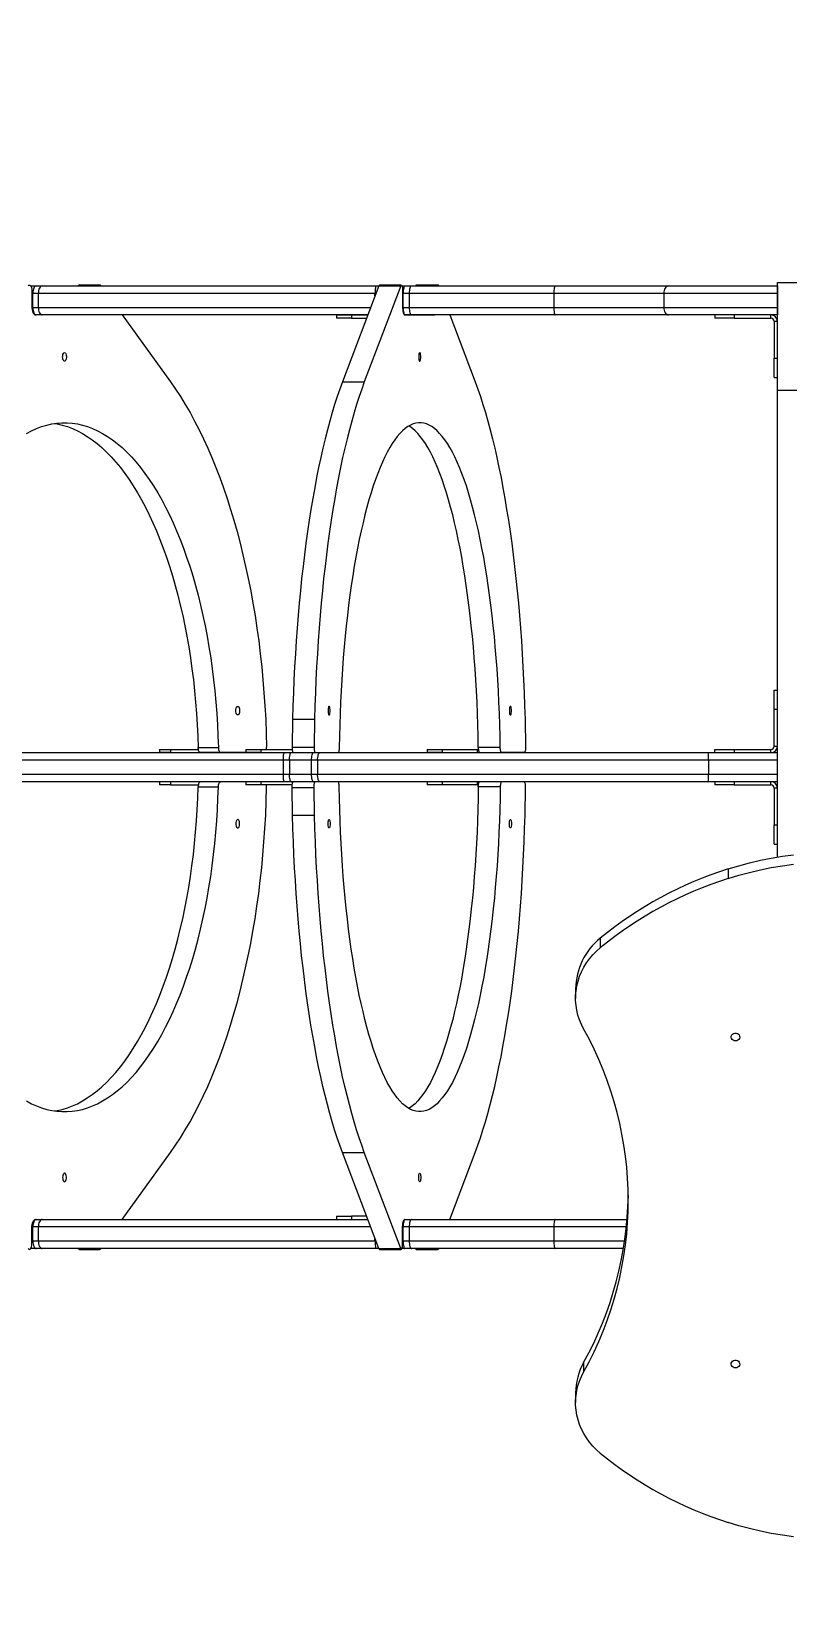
# Model space of a CAD drawing. Header units: millimetres. Extents: x -4727 to 4677, y -3642 to 4812.
# Drawn here: x -2340 to -1637, y -2207 to -751 of the extents above; entities that cross this region are included whole.
import ezdxf

# ---------------------------------------------------------------- set-up
doc = ezdxf.new("R2010")
doc.units = ezdxf.units.MM
for name, color, linetype in [('DIKOM_ОБЪЕКТ', 7, 'Continuous'), ('DIKOM_РАЗМЕР_ЗОНА', 7, 'Continuous'), ('DIKOM_РАЗМЕР_ОБЪЕКТА', 7, 'Continuous')]:
    doc.layers.add(name, color=color, linetype=linetype)
doc.styles.add('style1', font='arial.ttf', dxfattribs={"width": 0.8})
doc.dimstyles.new('1-50', dxfattribs={"dimtxt": 300, "dimasz": 200, "dimexe": 100, "dimexo": 0, "dimgap": 100, "dimtad": 1, "dimdec": 0, "dimtxsty": 'style1', "dimcen": 0, "dimclrd": 7, "dimclre": 7, "dimadec": 1, "dimazin": 2, "dimtfac": 1, "dimtdec": 0, "dimtmove": 1, "dimatfit": 3, "dimfxl": 0, "dimlwd": 25, "dimlwe": 18, "dimarcsym": 0})

# ---------------------------------------------------------------- blocks, each defined once
blk = doc.blocks.new('*D15')
at = {"layer": 'Defpoints', "color": 0, "transparency": 16777216}
for p in [(1810, 3454.8), (1810, 1556.9), (-3226.7, -1434.3)]:
    blk.add_point(p, dxfattribs=at)
at = {"layer": 'DIKOM_РАЗМЕР_ОБЪЕКТА', "color": 7, "lineweight": 18, "transparency": 16777216}
for p, q in [((-3226.7, -1434.3), (-3226.7, 3554.8)), ((1810, 1556.9), (1810, 3554.8))]:
    blk.add_line(p, q, dxfattribs=at)
at = {"layer": 'DIKOM_РАЗМЕР_ОБЪЕКТА', "color": 7, "lineweight": 25, "transparency": 16777216}
blk.add_line((-3026.7, 3454.8), (1610, 3454.8), dxfattribs=at)
at = {"layer": 'DIKOM_РАЗМЕР_ОБЪЕКТА', "color": 7, "transparency": 16777216}
for points in [[(-3026.7, 3488.1), (-3026.7, 3421.5), (-3226.7, 3454.8)], [(1610, 3488.1), (1610, 3421.5), (1810, 3454.8)]]:
    blk.add_solid(points, dxfattribs=at)
at = {"layer": 'DIKOM_РАЗМЕР_ОБЪЕКТА', "color": 0, "transparency": 16777216, "insert": (-1130.8, 3708), "char_height": 300, "attachment_point": 5, "style": 'style1'}
blk.add_mtext('5000', dxfattribs=at)
blk = doc.blocks.new('*D14')
at = {"layer": 'Defpoints', "color": 0, "transparency": 16777216}
for p in [(3933.7, 4362.3), (3933.7, 1611), (-4726.7, -2207.4)]:
    blk.add_point(p, dxfattribs=at)
at = {"layer": 'DIKOM_РАЗМЕР_ЗОНА', "color": 7, "lineweight": 18, "transparency": 16777216}
for p, q in [((-4726.7, -2207.4), (-4726.7, 4462.3)), ((3933.7, 1611), (3933.7, 4462.3))]:
    blk.add_line(p, q, dxfattribs=at)
at = {"layer": 'DIKOM_РАЗМЕР_ЗОНА', "color": 7, "lineweight": 25, "transparency": 16777216}
blk.add_line((-4526.7, 4362.3), (3733.7, 4362.3), dxfattribs=at)
at = {"layer": 'DIKOM_РАЗМЕР_ЗОНА', "color": 7, "transparency": 16777216}
for points in [[(-4526.7, 4395.6), (-4526.7, 4329), (-4726.7, 4362.3)], [(3733.7, 4395.6), (3733.7, 4329), (3933.7, 4362.3)]]:
    blk.add_solid(points, dxfattribs=at)
at = {"layer": 'DIKOM_РАЗМЕР_ЗОНА', "color": 0, "transparency": 16777216, "insert": (-1226.3, 4615.5), "char_height": 300, "attachment_point": 5, "style": 'style1'}
blk.add_mtext('8650', dxfattribs=at)

msp = doc.modelspace()

# ---------------------------------------------------------------- linework, layer by layer
at = {"layer": 'DIKOM_ОБЪЕКТ', "color": 7, "linetype": 'Continuous', "lineweight": 15}
for p, q in [((-2340.2, -987.4), (-2335.1, -987.4)), ((-2335.1, -987.4), (-2329.6, -987.4)), ((-2329.6, -987.4), (-2019.3, -987.4)), ((-2276.1, -986.6), (-2294.9, -986.6)), ((-2017, -987.4), (-2050.8, -1076.6)), ((-1996.6, -987.4), (-2030.4, -1076.6)), ((-2019.3, -987.4), (-2017, -987.4)), ((-2017, -987.4), (-1996.6, -987.4)), ((-1996, -986.6), (-2016.4, -986.6)), ((-1995.3, -987.4), (-1992.6, -987.4)), ((-1992.6, -987.4), (-1986.6, -987.4)), ((-1986.6, -987.4), (-1853.2, -987.4)), ((-1961.8, -986.6), (-1982.2, -986.6)), ((-1853.2, -987.4), (-1747.7, -987.4)), ((-1747.7, -987.4), (-1646.7, -987.4)), ((-1646.7, -984.3), (-1625.7, -984.3)), ((-1646.7, -1084.3), (-1646.7, -984.3)), ((-1646.7, -987.4), (-1646.7, -994.4)), ((-2339.2, -991.6), (-2339.2, -1006.4)), ((-2338.3, -994.4), (-2339.2, -994.4)), ((-2333.2, -994.4), (-2338.3, -994.4)), ((-2338.3, -1007.4), (-2338.3, -994.4)), ((-2020.5, -994.4), (-2333.2, -994.4)), ((-2333.2, -994.4), (-2333.2, -1007.4)), ((-2019.7, -994.4), (-2020.5, -994.4)), ((-2020.5, -996.5), (-2020.5, -994.4)), ((-1994.8, -991.6), (-1994.8, -1006.4)), ((-1994.3, -994.4), (-1994.8, -994.4)), ((-1988.7, -994.4), (-1994.3, -994.4)), ((-1994.3, -1007.4), (-1994.3, -994.4)), ((-1854.3, -994.4), (-1988.7, -994.4)), ((-1988.7, -994.4), (-1988.7, -1007.4)), ((-1752.2, -994.4), (-1854.3, -994.4)), ((-1854.3, -994.4), (-1854.3, -1007.4)), ((-1646.7, -994.4), (-1752.2, -994.4)), ((-1752.2, -994.4), (-1752.2, -1007.4)), ((-1646.7, -994.4), (-1646.7, -1007.4)), ((-2339.2, -1007.4), (-2338.3, -1007.4)), ((-2338.3, -1007.4), (-2333.2, -1007.4)), ((-2335.1, -1014.4), (-2335.7, -1014.4)), ((-2282, -1014.4), (-2335.6, -1014.4)), ((-2329.6, -1014.4), (-2335.1, -1014.4)), ((-2333.2, -1007.4), (-2024.6, -1007.4)), ((-2027.2, -1014.4), (-2329.6, -1014.4)), ((-2255.4, -1014.4), (-2210.4, -1076.6)), ((-2056.2, -1014.4), (-2056.2, -1017.4)), ((-2056.2, -1014.4), (-2042.4, -1014.4)), ((-2042.4, -1017.4), (-2056.2, -1017.4)), ((-2042.4, -1014.4), (-2042.4, -1017.4)), ((-2042.4, -1014.4), (-2027.2, -1014.4)), ((-2042.4, -1017.4), (-2028.4, -1017.4)), ((-1994.8, -1007.4), (-1994.3, -1007.4)), ((-1994.3, -1007.4), (-1988.7, -1007.4)), ((-1992.6, -1014.4), (-1992.9, -1014.4)), ((-1992.9, -1014.4), (-1964.8, -1014.4)), ((-1986.6, -1014.4), (-1992.6, -1014.4)), ((-1988.7, -1007.4), (-1854.3, -1007.4)), ((-1853.2, -1014.4), (-1986.6, -1014.4)), ((-1950.9, -1014.4), (-1927.4, -1076.6)), ((-1854.3, -1007.4), (-1752.2, -1007.4)), ((-1747.7, -1014.4), (-1853.2, -1014.4)), ((-1752.2, -1007.4), (-1646.7, -1007.4)), ((-1646.7, -1014.4), (-1747.7, -1014.4)), ((-1704.7, -1014.4), (-1704.7, -1017.4)), ((-1686.7, -1017.4), (-1704.7, -1017.4)), ((-1686.7, -1014.4), (-1686.7, -1017.4)), ((-1686.7, -1017.4), (-1652.7, -1017.4)), ((-1652.7, -1017.4), (-1652.7, -1014.4)), ((-1646.7, -1007.4), (-1646.7, -1014.4)), ((-1649.7, -1020.4), (-1649.7, -1054.4)), ((-1646.7, -1020.4), (-1649.7, -1020.4)), ((-1649.7, -1054.4), (-1646.7, -1054.4)), ((-1649.7, -1072.4), (-1649.7, -1054.4)), ((-2050.8, -1076.6), (-2030.4, -1076.6)), ((-1649.7, -1072.4), (-1646.7, -1072.4)), ((-1646.7, -1084.3), (-1625.7, -1084.3)), ((-1646.7, -1517.7), (-1646.7, -1084.3)), ((-1649.7, -1362.8), (-1646.7, -1362.8)), ((-1649.7, -1380.8), (-1649.7, -1362.8)), ((-1646.7, -1380.8), (-1649.7, -1380.8)), ((-1649.7, -1414.8), (-1649.7, -1380.8)), ((-2122, -1389.7), (-2121.2, -1415.6)), ((-2097, -1389.7), (-2097.5, -1415.6)), ((-2097, -1389.7), (-2076.6, -1389.7)), ((-2076.6, -1389.7), (-2077.1, -1415.6)), ((-1881.1, -1389.7), (-1880.7, -1415.6)), ((-2492.1, -1420.8), (-2104.6, -1420.8)), ((-2220.5, -1417.8), (-2220.5, -1420.8)), ((-2220.5, -1417.8), (-2210.5, -1417.8)), ((-2210.5, -1420.8), (-2220.5, -1420.8)), ((-2210.5, -1417.8), (-2210.5, -1420.8)), ((-2210.5, -1417.8), (-2184.5, -1417.8)), ((-2210.5, -1420.8), (-2182.5, -1420.8)), ((-2184.7, -1416.1), (-2165.9, -1416.1)), ((-2163.7, -1420.8), (-2182.5, -1420.8)), ((-2140.4, -1420.8), (-2163.7, -1420.8)), ((-2140.4, -1417.8), (-2140.4, -1420.8)), ((-2140.4, -1417.8), (-2126.6, -1417.8)), ((-2126.6, -1420.8), (-2140.4, -1420.8)), ((-2126.6, -1417.8), (-2126.6, -1420.8)), ((-2126.6, -1417.8), (-2097.4, -1417.8)), ((-2126.6, -1420.8), (-2096.3, -1420.8)), ((-2104.6, -1420.8), (-2098.3, -1420.8)), ((-2098.3, -1420.8), (-2077.7, -1420.8)), ((-2097.5, -1415.6), (-2077.1, -1415.6)), ((-2096.3, -1420.8), (-2075.9, -1420.8)), ((-2077.7, -1420.8), (-2071.5, -1420.8)), ((-2075.9, -1420.8), (-2054.8, -1420.8)), ((-2071.5, -1420.8), (-1711, -1420.8)), ((-1972, -1417.8), (-1972, -1420.8)), ((-1972, -1417.8), (-1958.2, -1417.8)), ((-1958.2, -1420.8), (-1972, -1420.8)), ((-1958.2, -1417.8), (-1958.2, -1420.8)), ((-1958.2, -1417.8), (-1925.1, -1417.8)), ((-1958.2, -1420.8), (-1925.1, -1420.8)), ((-1925.1, -1420.8), (-1925.1, -1417.8)), ((-1923.3, -1420.8), (-1925.1, -1420.8)), ((-1904.1, -1416.1), (-1924.5, -1416.1)), ((-1923.3, -1420.8), (-1902.9, -1420.8)), ((-1881.8, -1420.8), (-1902.9, -1420.8)), ((-1711, -1420.8), (-1646.7, -1420.8)), ((-1704.7, -1420.8), (-1704.7, -1417.8)), ((-1704.7, -1417.8), (-1686.7, -1417.8)), ((-1686.7, -1417.8), (-1686.7, -1420.8)), ((-1686.7, -1417.8), (-1652.7, -1417.8)), ((-1652.7, -1420.8), (-1652.7, -1417.8)), ((-1649.7, -1414.8), (-1646.7, -1414.8)), ((-2105.6, -1427.8), (-2495.8, -1427.8)), ((-2495.8, -1440.8), (-2105.6, -1440.8)), ((-2099.9, -1427.8), (-2105.6, -1427.8)), ((-2105.6, -1440.8), (-2105.6, -1427.8)), ((-2105.6, -1440.8), (-2099.9, -1440.8)), ((-2079.3, -1427.8), (-2099.9, -1427.8)), ((-2099.9, -1427.8), (-2099.9, -1440.8)), ((-2099.9, -1440.8), (-2079.3, -1440.8)), ((-2073.8, -1427.8), (-2079.3, -1427.8)), ((-2079.3, -1440.8), (-2079.3, -1427.8)), ((-2079.3, -1440.8), (-2073.8, -1440.8)), ((-1710.7, -1427.8), (-2073.8, -1427.8)), ((-2073.8, -1427.8), (-2073.8, -1440.8)), ((-2073.8, -1440.8), (-1710.7, -1440.8)), ((-1646.7, -1427.8), (-1710.7, -1427.8)), ((-1710.7, -1427.8), (-1710.7, -1440.8)), ((-1710.7, -1440.8), (-1646.7, -1440.8)), ((-2104.6, -1447.8), (-2492.1, -1447.8)), ((-2220.5, -1447.8), (-2220.5, -1450.8)), ((-2210.5, -1450.8), (-2220.5, -1450.8)), ((-2210.5, -1447.8), (-2210.5, -1450.8)), ((-2210.5, -1450.8), (-2184.5, -1450.8)), ((-2184.7, -1452.6), (-2165.9, -1452.6)), ((-2140.4, -1447.8), (-2140.4, -1450.8)), ((-2126.6, -1450.8), (-2140.4, -1450.8)), ((-2126.6, -1447.8), (-2126.6, -1450.8)), ((-2097.4, -1450.8), (-2126.6, -1450.8)), ((-2122, -1479), (-2121.2, -1453.1)), ((-2098.3, -1447.8), (-2104.6, -1447.8)), ((-2077.7, -1447.8), (-2098.3, -1447.8)), ((-2097.5, -1453.1), (-2077.1, -1453.1)), ((-2097, -1479), (-2097.5, -1453.1)), ((-2071.5, -1447.8), (-2077.7, -1447.8)), ((-2076.6, -1479), (-2077.1, -1453.1)), ((-1711, -1447.8), (-2071.5, -1447.8)), ((-1972, -1447.8), (-1972, -1450.8)), ((-1958.2, -1450.8), (-1972, -1450.8)), ((-1958.2, -1447.8), (-1958.2, -1450.8)), ((-1925.1, -1450.8), (-1958.2, -1450.8)), ((-1925.1, -1450.8), (-1925.1, -1447.8)), ((-1904.1, -1452.6), (-1924.5, -1452.6)), ((-1881.1, -1479), (-1880.7, -1453.1)), ((-1646.7, -1447.8), (-1711, -1447.8)), ((-1704.7, -1447.8), (-1704.7, -1450.8)), ((-1686.7, -1450.8), (-1704.7, -1450.8)), ((-1686.7, -1447.8), (-1686.7, -1450.8)), ((-1686.7, -1450.8), (-1652.7, -1450.8)), ((-1652.7, -1450.8), (-1652.7, -1447.8)), ((-1646.7, -1453.8), (-1649.7, -1453.8)), ((-1649.7, -1453.8), (-1649.7, -1487.8)), ((-2097, -1479), (-2076.6, -1479)), ((-1649.7, -1487.8), (-1646.7, -1487.8)), ((-1649.7, -1505.8), (-1649.7, -1487.8)), ((-1649.7, -1505.8), (-1646.7, -1505.8)), ((-1692.4, -1528.8), (-1692.4, -1537.7)), ((-1811.2, -1593.2), (-1811.2, -1602.1)), ((-1834.1, -1640.1), (-1834.1, -1649)), ((-2255.4, -1854.3), (-2210.4, -1792.1)), ((-2050.8, -1792.1), (-2030.4, -1792.1)), ((-2017, -1881.3), (-2050.8, -1792.1)), ((-1996.6, -1881.3), (-2030.4, -1792.1)), ((-1950.9, -1854.3), (-1927.4, -1792.1)), ((-2338.3, -1861.3), (-2339.2, -1861.3)), ((-2339.2, -1877.1), (-2339.2, -1862.3)), ((-2333.2, -1861.3), (-2338.3, -1861.3)), ((-2338.3, -1874.3), (-2338.3, -1861.3)), ((-2335.1, -1854.3), (-2329.6, -1854.3)), ((-2333.2, -1861.3), (-2333.2, -1874.3)), ((-2024.6, -1861.3), (-2333.2, -1861.3)), ((-2329.6, -1854.3), (-2027.2, -1854.3)), ((-2056.2, -1851.3), (-2056.2, -1854.3)), ((-2056.2, -1851.3), (-2042.4, -1851.3)), ((-2028.4, -1851.3), (-2042.4, -1851.3)), ((-2042.4, -1851.3), (-2042.4, -1854.3)), ((-1994.3, -1861.3), (-1994.8, -1861.3)), ((-1994.8, -1877.1), (-1994.8, -1862.3)), ((-1988.7, -1861.3), (-1994.3, -1861.3)), ((-1994.3, -1874.3), (-1994.3, -1861.3)), ((-1992.9, -1854.3), (-1964.8, -1854.3)), ((-1992.6, -1854.3), (-1986.6, -1854.3)), ((-1854.3, -1861.3), (-1988.7, -1861.3)), ((-1988.7, -1861.3), (-1988.7, -1874.3)), ((-1986.6, -1854.3), (-1853.2, -1854.3)), ((-1854.3, -1861.3), (-1854.3, -1874.3)), ((-1786.9, -1861.3), (-1854.3, -1861.3)), ((-1853.2, -1854.3), (-1786.3, -1854.3)), ((-2339.2, -1874.3), (-2338.3, -1874.3)), ((-2338.3, -1874.3), (-2333.2, -1874.3)), ((-2333.2, -1874.3), (-2020.5, -1874.3)), ((-2020.5, -1874.3), (-2020.5, -1872.2)), ((-2020.5, -1874.3), (-2019.7, -1874.3)), ((-1994.8, -1874.3), (-1994.3, -1874.3)), ((-1994.3, -1874.3), (-1988.7, -1874.3)), ((-1988.7, -1874.3), (-1854.3, -1874.3)), ((-1854.3, -1874.3), (-1788.5, -1874.3)), ((-2335.1, -1881.3), (-2340.2, -1881.3)), ((-2329.6, -1881.3), (-2335.1, -1881.3)), ((-2019.3, -1881.3), (-2329.6, -1881.3)), ((-2294.9, -1882.1), (-2276.1, -1882.1)), ((-2017, -1881.3), (-2019.3, -1881.3)), ((-2017, -1881.3), (-1996.6, -1881.3)), ((-2016.4, -1882.1), (-1996, -1882.1)), ((-1992.6, -1881.3), (-1995.3, -1881.3)), ((-1986.6, -1881.3), (-1992.6, -1881.3)), ((-1853.2, -1881.3), (-1986.6, -1881.3)), ((-1982.2, -1882.1), (-1961.8, -1882.1)), ((-1789.6, -1881.3), (-1853.2, -1881.3)), ((-1826.7, -1987.1), (-1826.7, -1996)), ((-1834.1, -2015.5), (-1834.1, -2024.4))]:
    msp.add_line(p, q, dxfattribs=at)
at = {"layer": 'DIKOM_ОБЪЕКТ', "color": 7, "linetype": 'Continuous', "lineweight": 15, "flags": 128}
for points in [[(-2342.7, -987.4), (-2342.1, -986.8), (-2341.5, -986.6), (-2340.9, -986.7), (-2340.4, -987.2), (-2339.9, -988), (-2339.5, -989), (-2339.3, -990.3), (-2339.2, -991.6)], [(-2335.1, -987.4), (-2335.7, -987.5), (-2336.3, -987.9), (-2336.9, -988.5), (-2337.3, -989.4), (-2337.7, -990.5), (-2338, -991.7), (-2338.2, -993), (-2338.3, -994.4)], [(-2329.6, -987.4), (-2330.3, -987.5), (-2331, -987.9), (-2331.6, -988.5), (-2332.1, -989.4), (-2332.6, -990.5), (-2332.9, -991.7), (-2333.1, -993), (-2333.2, -994.4)], [(-2274.9, -987.4), (-2275.5, -986.8), (-2276.1, -986.6), (-2276.7, -986.7), (-2277.2, -987.2), (-2277.4, -987.4)], [(-2019.3, -987.4), (-2019.5, -987.5), (-2019.7, -987.9), (-2019.9, -988.5), (-2020.1, -989.4), (-2020.3, -990.5), (-2020.4, -991.7), (-2020.4, -993), (-2020.5, -994.4)], [(-2017, -987.4), (-2016.7, -986.8), (-2016.4, -986.6), (-2016.4, -986.6)], [(-1996.6, -987.4), (-1996.3, -986.8), (-1996, -986.6), (-1995.7, -986.7), (-1995.4, -987.2), (-1995.1, -988), (-1995, -989), (-1994.8, -990.3), (-1994.8, -991.6)], [(-1992.6, -987.4), (-1993, -987.5), (-1993.3, -987.9), (-1993.6, -988.5), (-1993.8, -989.4), (-1994, -990.5), (-1994.2, -991.7), (-1994.2, -993), (-1994.3, -994.4)], [(-1986.6, -987.4), (-1987, -987.5), (-1987.4, -987.9), (-1987.8, -988.5), (-1988.1, -989.4), (-1988.3, -990.5), (-1988.5, -991.7), (-1988.7, -993), (-1988.7, -994.4)], [(-1961.1, -987.4), (-1961.4, -986.8), (-1961.7, -986.6), (-1962.1, -986.7), (-1962.3, -987.2), (-1962.4, -987.4)], [(-1853.2, -987.4), (-1853.4, -987.5), (-1853.6, -987.9), (-1853.8, -988.5), (-1854, -989.4), (-1854.1, -990.5), (-1854.2, -991.7), (-1854.3, -993), (-1854.3, -994.4)], [(-1747.7, -987.4), (-1748.6, -987.5), (-1749.4, -987.9), (-1750.2, -988.5), (-1750.9, -989.4), (-1751.4, -990.5), (-1751.8, -991.7), (-1752.1, -993), (-1752.2, -994.4)], [(-2339.2, -1006.4), (-2339.1, -1007.9), (-2338.9, -1009.4), (-2338.6, -1010.8), (-2338.2, -1012), (-2337.6, -1013), (-2337, -1013.8), (-2336.3, -1014.2), (-2335.6, -1014.4)], [(-2338.3, -1007.4), (-2338.2, -1008.7), (-2338, -1010), (-2337.7, -1011.3), (-2337.3, -1012.3), (-2336.9, -1013.2), (-2336.3, -1013.8), (-2335.7, -1014.2), (-2335.1, -1014.4)], [(-2333.2, -1007.4), (-2333.1, -1008.7), (-2332.9, -1010), (-2332.6, -1011.3), (-2332.1, -1012.3), (-2331.6, -1013.2), (-2331, -1013.8), (-2330.3, -1014.2), (-2329.6, -1014.4)], [(-1994.8, -1006.4), (-1994.8, -1007.9), (-1994.6, -1009.4), (-1994.5, -1010.8), (-1994.2, -1012), (-1994, -1013), (-1993.6, -1013.8), (-1993.3, -1014.2), (-1992.9, -1014.4)], [(-1994.3, -1007.4), (-1994.2, -1008.7), (-1994.2, -1010), (-1994, -1011.3), (-1993.8, -1012.3), (-1993.6, -1013.2), (-1993.3, -1013.8), (-1993, -1014.2), (-1992.6, -1014.4)], [(-1988.7, -1007.4), (-1988.7, -1008.7), (-1988.5, -1010), (-1988.3, -1011.3), (-1988.1, -1012.3), (-1987.8, -1013.2), (-1987.4, -1013.8), (-1987, -1014.2), (-1986.6, -1014.4)], [(-1854.3, -1007.4), (-1854.3, -1008.7), (-1854.2, -1010), (-1854.1, -1011.3), (-1854, -1012.3), (-1853.8, -1013.2), (-1853.6, -1013.8), (-1853.4, -1014.2), (-1853.2, -1014.4)], [(-1752.2, -1007.4), (-1752.1, -1008.7), (-1751.8, -1010), (-1751.4, -1011.3), (-1750.9, -1012.3), (-1750.2, -1013.2), (-1749.4, -1013.8), (-1748.6, -1014.2), (-1747.7, -1014.4)], [(-2310.6, -1053.4), (-2310.5, -1052.2), (-2310.3, -1051.1), (-2309.9, -1050.2), (-2309.4, -1049.6), (-2308.9, -1049.4), (-2308.4, -1049.5), (-2307.9, -1049.9), (-2307.5, -1050.6), (-2307.2, -1051.6), (-2307, -1052.8), (-2307, -1054), (-2307.2, -1055.1), (-2307.5, -1056.1), (-2307.9, -1056.8), (-2308.4, -1057.3), (-2308.9, -1057.4), (-2309.4, -1057.1), (-2309.9, -1056.5), (-2310.3, -1055.6), (-2310.5, -1054.5), (-2310.6, -1053.4)], [(-1977.9, -1053.4), (-1978, -1052.2), (-1978.1, -1051.1), (-1978.3, -1050.2), (-1978.5, -1049.6), (-1978.8, -1049.4), (-1979.1, -1049.5), (-1979.3, -1049.9), (-1979.6, -1050.6), (-1979.7, -1051.6), (-1979.8, -1052.8), (-1979.8, -1054), (-1979.7, -1055.1), (-1979.6, -1056.1), (-1979.3, -1056.8), (-1979.1, -1057.3), (-1978.8, -1057.4), (-1978.5, -1057.1), (-1978.3, -1056.5), (-1978.1, -1055.6), (-1978, -1054.5), (-1977.9, -1053.4)], [(-2210.4, -1076.6), (-2205.7, -1083.3), (-2201.1, -1090.2), (-2196.7, -1097.5), (-2192.3, -1105), (-2188, -1112.9), (-2183.8, -1121), (-2179.8, -1129.3), (-2175.8, -1138), (-2172, -1146.9), (-2168.3, -1156), (-2164.7, -1165.4), (-2161.2, -1175), (-2157.8, -1184.8), (-2154.6, -1194.9), (-2151.5, -1205.1), (-2148.6, -1215.6), (-2145.8, -1226.2), (-2143.1, -1237.1), (-2140.6, -1248.1), (-2138.2, -1259.2), (-2135.9, -1270.5), (-2133.9, -1282), (-2131.9, -1293.5), (-2130.1, -1305.2), (-2128.5, -1317.1), (-2127, -1329), (-2125.7, -1341), (-2124.6, -1353.1), (-2123.6, -1365.2), (-2122.7, -1377.4), (-2122, -1389.7)], [(-2050.8, -1076.6), (-2053.2, -1083.3), (-2055.6, -1090.2), (-2058, -1097.5), (-2060.3, -1105), (-2062.5, -1112.9), (-2064.7, -1121), (-2066.8, -1129.3), (-2068.9, -1138), (-2070.9, -1146.9), (-2072.8, -1156), (-2074.7, -1165.4), (-2076.5, -1175), (-2078.3, -1184.8), (-2080, -1194.9), (-2081.6, -1205.1), (-2083.1, -1215.6), (-2084.6, -1226.2), (-2086, -1237.1), (-2087.3, -1248.1), (-2088.6, -1259.2), (-2089.8, -1270.5), (-2090.8, -1282), (-2091.9, -1293.5), (-2092.8, -1305.2), (-2093.6, -1317.1), (-2094.4, -1329), (-2095.1, -1341), (-2095.7, -1353.1), (-2096.2, -1365.2), (-2096.7, -1377.4), (-2097, -1389.7)], [(-2030.4, -1076.6), (-2032.8, -1083.3), (-2035.2, -1090.2), (-2037.6, -1097.5), (-2039.8, -1105), (-2042.1, -1112.9), (-2044.3, -1121), (-2046.4, -1129.3), (-2048.5, -1138), (-2050.5, -1146.9), (-2052.4, -1156), (-2054.3, -1165.4), (-2056.1, -1175), (-2057.9, -1184.8), (-2059.6, -1194.9), (-2061.2, -1205.1), (-2062.7, -1215.6), (-2064.2, -1226.2), (-2065.6, -1237.1), (-2066.9, -1248.1), (-2068.2, -1259.2), (-2069.3, -1270.5), (-2070.4, -1282), (-2071.4, -1293.5), (-2072.4, -1305.2), (-2073.2, -1317.1), (-2074, -1329), (-2074.7, -1341), (-2075.3, -1353.1), (-2075.8, -1365.2), (-2076.3, -1377.4), (-2076.6, -1389.7)], [(-1927.4, -1076.6), (-1924.9, -1083.3), (-1922.5, -1090.2), (-1920.2, -1097.5), (-1917.9, -1105), (-1915.7, -1112.9), (-1913.5, -1121), (-1911.3, -1129.3), (-1909.3, -1138), (-1907.3, -1146.9), (-1905.3, -1156), (-1903.4, -1165.4), (-1901.6, -1175), (-1899.9, -1184.8), (-1898.2, -1194.9), (-1896.6, -1205.1), (-1895, -1215.6), (-1893.5, -1226.2), (-1892.1, -1237.1), (-1890.8, -1248.1), (-1889.6, -1259.2), (-1888.4, -1270.5), (-1887.3, -1282), (-1886.3, -1293.5), (-1885.4, -1305.2), (-1884.5, -1317.1), (-1883.7, -1329), (-1883.1, -1341), (-1882.4, -1353.1), (-1881.9, -1365.2), (-1881.5, -1377.4), (-1881.1, -1389.7)], [(-2344.1, -1124.4), (-2339.5, -1121.9), (-2334.8, -1119.8), (-2330.1, -1118), (-2325.4, -1116.6), (-2320.7, -1115.6), (-2315.9, -1114.9), (-2311.2, -1114.5), (-2306.4, -1114.5), (-2301.7, -1114.9), (-2296.9, -1115.6), (-2292.2, -1116.6), (-2287.5, -1118), (-2282.8, -1119.8), (-2278.1, -1121.9), (-2273.5, -1124.4), (-2268.9, -1127.2), (-2264.3, -1130.3), (-2259.8, -1133.8), (-2255.4, -1137.6), (-2251, -1141.7), (-2246.7, -1146.2), (-2242.4, -1151), (-2238.2, -1156.1), (-2234.1, -1161.5), (-2230.1, -1167.2), (-2226.2, -1173.2), (-2222.3, -1179.5), (-2218.6, -1186), (-2215, -1192.9), (-2211.4, -1200), (-2208, -1207.4), (-2204.7, -1215), (-2201.5, -1222.8), (-2198.4, -1230.9), (-2195.4, -1239.3), (-2192.6, -1247.8), (-2189.8, -1256.6), (-2187.3, -1265.5), (-2184.8, -1274.6), (-2182.5, -1283.9), (-2180.3, -1293.4), (-2178.3, -1303), (-2176.4, -1312.8), (-2174.7, -1322.7), (-2173.1, -1332.8), (-2171.7, -1342.9), (-2170.4, -1353.2), (-2169.3, -1363.5), (-2168.3, -1373.9), (-2167.5, -1384.4), (-2166.8, -1394.9), (-2166.3, -1405.5), (-2165.9, -1416.1)], [(-2318.2, -1115.2), (-2315.7, -1115.6), (-2311, -1116.6), (-2306.2, -1118), (-2301.5, -1119.8), (-2296.9, -1121.9), (-2292.2, -1124.4), (-2287.7, -1127.2), (-2283.1, -1130.3), (-2278.6, -1133.8), (-2274.2, -1137.6), (-2269.8, -1141.7), (-2265.5, -1146.2), (-2261.2, -1151), (-2257, -1156.1), (-2252.9, -1161.5), (-2248.9, -1167.2), (-2245, -1173.2), (-2241.1, -1179.5), (-2237.4, -1186), (-2233.7, -1192.9), (-2230.2, -1200), (-2226.8, -1207.4), (-2223.4, -1215), (-2220.2, -1222.8), (-2217.1, -1230.9), (-2214.2, -1239.3), (-2211.3, -1247.8), (-2208.6, -1256.6), (-2206, -1265.5), (-2203.6, -1274.6), (-2201.3, -1283.9), (-2199.1, -1293.4), (-2197.1, -1303), (-2195.2, -1312.8), (-2193.5, -1322.7), (-2191.9, -1332.8), (-2190.5, -1342.9), (-2189.2, -1353.2), (-2188, -1363.5), (-2187.1, -1373.9), (-2186.2, -1384.4), (-2185.6, -1394.9), (-2185.1, -1405.5), (-2184.7, -1416.1)], [(-1904.1, -1416.1), (-1904.3, -1405.5), (-1904.5, -1394.9), (-1904.9, -1384.4), (-1905.3, -1373.9), (-1905.8, -1363.5), (-1906.4, -1353.2), (-1907.1, -1342.9), (-1907.9, -1332.8), (-1908.7, -1322.7), (-1909.6, -1312.8), (-1910.6, -1303), (-1911.6, -1293.4), (-1912.8, -1283.9), (-1914, -1274.6), (-1915.3, -1265.5), (-1916.6, -1256.6), (-1918, -1247.8), (-1919.5, -1239.3), (-1921.1, -1230.9), (-1922.7, -1222.8), (-1924.4, -1215), (-1926.1, -1207.4), (-1927.9, -1200), (-1929.8, -1192.9), (-1931.7, -1186), (-1933.6, -1179.5), (-1935.6, -1173.2), (-1937.7, -1167.2), (-1939.8, -1161.5), (-1941.9, -1156.1), (-1944.1, -1151), (-1946.4, -1146.2), (-1948.6, -1141.7), (-1950.9, -1137.6), (-1953.2, -1133.8), (-1955.6, -1130.3), (-1958, -1127.2), (-1960.4, -1124.4), (-1962.8, -1121.9), (-1965.2, -1119.8), (-1967.7, -1118), (-1970.2, -1116.6), (-1972.7, -1115.6), (-1975.1, -1114.9), (-1977.6, -1114.5), (-1980.1, -1114.5), (-1982.6, -1114.9), (-1985.1, -1115.6), (-1987.6, -1116.6), (-1990, -1118), (-1992.5, -1119.8), (-1994.9, -1121.9), (-1997.4, -1124.4), (-1999.8, -1127.2), (-2002.1, -1130.3), (-2004.5, -1133.8), (-2006.8, -1137.6), (-2009.1, -1141.7), (-2011.4, -1146.2), (-2013.6, -1151), (-2015.8, -1156.1), (-2017.9, -1161.5), (-2020, -1167.2), (-2022.1, -1173.2), (-2024.1, -1179.5), (-2026.1, -1186), (-2028, -1192.9), (-2029.8, -1200), (-2031.6, -1207.4), (-2033.4, -1215), (-2035.1, -1222.8), (-2036.7, -1230.9), (-2038.2, -1239.3), (-2039.7, -1247.8), (-2041.1, -1256.6), (-2042.5, -1265.5), (-2043.8, -1274.6), (-2045, -1283.9), (-2046.1, -1293.4), (-2047.2, -1303), (-2048.1, -1312.8), (-2049.1, -1322.7), (-2049.9, -1332.8), (-2050.6, -1342.9), (-2051.3, -1353.2), (-2051.9, -1363.5), (-2052.4, -1373.9), (-2052.8, -1384.4), (-2053.2, -1394.9), (-2053.5, -1405.5), (-2053.6, -1416.1)], [(-1924.5, -1416.1), (-1924.7, -1405.5), (-1925, -1394.9), (-1925.3, -1384.4), (-1925.7, -1373.9), (-1926.3, -1363.5), (-1926.8, -1353.2), (-1927.5, -1342.9), (-1928.3, -1332.8), (-1929.1, -1322.7), (-1930, -1312.8), (-1931, -1303), (-1932.1, -1293.4), (-1933.2, -1283.9), (-1934.4, -1274.6), (-1935.7, -1265.5), (-1937, -1256.6), (-1938.5, -1247.8), (-1939.9, -1239.3), (-1941.5, -1230.9), (-1943.1, -1222.8), (-1944.8, -1215), (-1946.5, -1207.4), (-1948.3, -1200), (-1950.2, -1192.9), (-1952.1, -1186), (-1954, -1179.5), (-1956.1, -1173.2), (-1958.1, -1167.2), (-1960.2, -1161.5), (-1962.4, -1156.1), (-1964.5, -1151), (-1966.8, -1146.2), (-1969, -1141.7), (-1971.3, -1137.6), (-1973.7, -1133.8), (-1976, -1130.3), (-1978.4, -1127.2), (-1980.8, -1124.4), (-1983.2, -1121.9), (-1985.7, -1119.8), (-1988.1, -1118), (-1989.1, -1117.4)], [(-2149.7, -1381.8), (-2149.6, -1380.7), (-2149.4, -1379.6), (-2149, -1378.7), (-2148.6, -1378.1), (-2148.1, -1377.9), (-2147.5, -1377.9), (-2147, -1378.4), (-2146.6, -1379.1), (-2146.3, -1380.1), (-2146.2, -1381.2), (-2146.2, -1382.4), (-2146.3, -1383.6), (-2146.6, -1384.6), (-2147, -1385.3), (-2147.5, -1385.7), (-2148.1, -1385.8), (-2148.6, -1385.6), (-2149, -1385), (-2149.4, -1384.1), (-2149.6, -1383), (-2149.7, -1381.8)], [(-2062.1, -1381.8), (-2062.2, -1380.7), (-2062.3, -1379.6), (-2062.5, -1378.7), (-2062.7, -1378.1), (-2063, -1377.9), (-2063.3, -1377.9), (-2063.5, -1378.4), (-2063.7, -1379.1), (-2063.9, -1380.1), (-2064, -1381.2), (-2064, -1382.4), (-2063.9, -1383.6), (-2063.7, -1384.6), (-2063.5, -1385.3), (-2063.3, -1385.7), (-2063, -1385.8), (-2062.7, -1385.6), (-2062.5, -1385), (-2062.3, -1384.1), (-2062.2, -1383), (-2062.1, -1381.8)], [(-1893.7, -1381.8), (-1893.8, -1380.7), (-1893.9, -1379.6), (-1894.1, -1378.7), (-1894.3, -1378.1), (-1894.6, -1377.9), (-1894.9, -1377.9), (-1895.1, -1378.4), (-1895.4, -1379.1), (-1895.5, -1380.1), (-1895.6, -1381.2), (-1895.6, -1382.4), (-1895.5, -1383.6), (-1895.4, -1384.6), (-1895.1, -1385.3), (-1894.9, -1385.7), (-1894.6, -1385.8), (-1894.3, -1385.6), (-1894.1, -1385), (-1893.9, -1384.1), (-1893.8, -1383), (-1893.7, -1381.8)], [(-2182.5, -1420.8), (-2182.9, -1420.8), (-2183.3, -1420.5), (-2183.7, -1420.1), (-2184, -1419.5), (-2184.3, -1418.8), (-2184.5, -1418), (-2184.6, -1417.1), (-2184.7, -1416.1)], [(-2165.9, -1416.1), (-2165.9, -1417.1), (-2165.7, -1418), (-2165.5, -1418.8), (-2165.2, -1419.5), (-2164.9, -1420.1), (-2164.5, -1420.5), (-2164.1, -1420.8), (-2163.7, -1420.8)], [(-2105.6, -1427.8), (-2105.5, -1426.5), (-2105.5, -1425.2), (-2105.4, -1424), (-2105.3, -1422.9), (-2105.1, -1422), (-2104.9, -1421.4), (-2104.8, -1421), (-2104.6, -1420.8)], [(-2099.9, -1427.8), (-2099.9, -1426.5), (-2099.8, -1425.2), (-2099.6, -1424), (-2099.4, -1422.9), (-2099.2, -1422), (-2098.9, -1421.4), (-2098.6, -1421), (-2098.3, -1420.8)], [(-2097.5, -1415.6), (-2097.5, -1416.6), (-2097.4, -1417.6), (-2097.3, -1418.5), (-2097.2, -1419.3), (-2097, -1420), (-2096.8, -1420.4), (-2096.6, -1420.7), (-2096.3, -1420.8)], [(-2079.3, -1427.8), (-2079.3, -1426.5), (-2079.2, -1425.2), (-2079.1, -1424), (-2078.9, -1422.9), (-2078.6, -1422), (-2078.3, -1421.4), (-2078, -1421), (-2077.7, -1420.8)], [(-2077.1, -1415.6), (-2077.1, -1416.6), (-2077, -1417.6), (-2076.9, -1418.5), (-2076.8, -1419.3), (-2076.6, -1420), (-2076.4, -1420.4), (-2076.1, -1420.7), (-2075.9, -1420.8)], [(-2073.8, -1427.8), (-2073.8, -1426.5), (-2073.7, -1425.2), (-2073.4, -1424), (-2073.2, -1422.9), (-2072.8, -1422), (-2072.4, -1421.4), (-2072, -1421), (-2071.5, -1420.8)], [(-2053.6, -1416.1), (-2053.7, -1417.1), (-2053.8, -1418), (-2053.9, -1418.8), (-2054, -1419.5), (-2054.2, -1420.1), (-2054.4, -1420.5), (-2054.6, -1420.8), (-2054.8, -1420.8)], [(-1925.1, -1417.8), (-1924.6, -1417.8), (-1924.4, -1417.8)], [(-1925.1, -1420.8), (-1924, -1420.7), (-1923.7, -1420.7)], [(-1924.5, -1416.1), (-1924.5, -1417.1), (-1924.4, -1418), (-1924.3, -1418.8), (-1924.1, -1419.5), (-1924, -1420.1), (-1923.8, -1420.5), (-1923.6, -1420.8), (-1923.3, -1420.8)], [(-1902.9, -1420.8), (-1903.1, -1420.8), (-1903.4, -1420.5), (-1903.6, -1420.1), (-1903.7, -1419.5), (-1903.9, -1418.8), (-1904, -1418), (-1904.1, -1417.1), (-1904.1, -1416.1)], [(-1880.7, -1415.6), (-1880.7, -1416.6), (-1880.7, -1417.6), (-1880.8, -1418.5), (-1881, -1419.3), (-1881.2, -1420), (-1881.4, -1420.4), (-1881.6, -1420.7), (-1881.8, -1420.8)], [(-2104.6, -1447.8), (-2104.8, -1447.7), (-2104.9, -1447.3), (-2105.1, -1446.7), (-2105.3, -1445.8), (-2105.4, -1444.7), (-2105.5, -1443.5), (-2105.5, -1442.2), (-2105.6, -1440.8)], [(-2098.3, -1447.8), (-2098.6, -1447.7), (-2098.9, -1447.3), (-2099.2, -1446.7), (-2099.4, -1445.8), (-2099.6, -1444.7), (-2099.8, -1443.5), (-2099.9, -1442.2), (-2099.9, -1440.8)], [(-2077.7, -1447.8), (-2078, -1447.7), (-2078.3, -1447.3), (-2078.6, -1446.7), (-2078.9, -1445.8), (-2079.1, -1444.7), (-2079.2, -1443.5), (-2079.3, -1442.2), (-2079.3, -1440.8)], [(-2071.5, -1447.8), (-2072, -1447.7), (-2072.4, -1447.3), (-2072.8, -1446.7), (-2073.2, -1445.8), (-2073.4, -1444.7), (-2073.7, -1443.5), (-2073.8, -1442.2), (-2073.8, -1440.8)], [(-2344.1, -1744.3), (-2339.5, -1746.8), (-2334.8, -1748.9), (-2330.1, -1750.6), (-2325.4, -1752.1), (-2320.7, -1753.1), (-2315.9, -1753.8), (-2311.2, -1754.2), (-2306.4, -1754.2), (-2301.7, -1753.8), (-2296.9, -1753.1), (-2292.2, -1752.1), (-2287.5, -1750.6), (-2282.8, -1748.9), (-2278.1, -1746.8), (-2273.5, -1744.3), (-2268.9, -1741.5), (-2264.3, -1738.4), (-2259.8, -1734.9), (-2255.4, -1731.1), (-2251, -1727), (-2246.7, -1722.5), (-2242.4, -1717.7), (-2238.2, -1712.6), (-2234.1, -1707.2), (-2230.1, -1701.5), (-2226.2, -1695.5), (-2222.3, -1689.2), (-2218.6, -1682.7), (-2215, -1675.8), (-2211.4, -1668.7), (-2208, -1661.3), (-2204.7, -1653.7), (-2201.5, -1645.9), (-2198.4, -1637.8), (-2195.4, -1629.4), (-2192.6, -1620.9), (-2189.8, -1612.1), (-2187.3, -1603.2), (-2184.8, -1594.1), (-2182.5, -1584.8), (-2180.3, -1575.3), (-2178.3, -1565.6), (-2176.4, -1555.9), (-2174.7, -1546), (-2173.1, -1535.9), (-2171.7, -1525.8), (-2170.4, -1515.5), (-2169.3, -1505.2), (-2168.3, -1494.8), (-2167.5, -1484.3), (-2166.8, -1473.8), (-2166.3, -1463.2), (-2165.9, -1452.6)], [(-2318.2, -1753.5), (-2315.7, -1753.1), (-2311, -1752.1), (-2306.2, -1750.6), (-2301.5, -1748.9), (-2296.9, -1746.8), (-2292.2, -1744.3), (-2287.7, -1741.5), (-2283.1, -1738.4), (-2278.6, -1734.9), (-2274.2, -1731.1), (-2269.8, -1727), (-2265.5, -1722.5), (-2261.2, -1717.7), (-2257, -1712.6), (-2252.9, -1707.2), (-2248.9, -1701.5), (-2245, -1695.5), (-2241.1, -1689.2), (-2237.4, -1682.7), (-2233.7, -1675.8), (-2230.2, -1668.7), (-2226.8, -1661.3), (-2223.4, -1653.7), (-2220.2, -1645.9), (-2217.1, -1637.8), (-2214.2, -1629.4), (-2211.3, -1620.9), (-2208.6, -1612.1), (-2206, -1603.2), (-2203.6, -1594.1), (-2201.3, -1584.8), (-2199.1, -1575.3), (-2197.1, -1565.6), (-2195.2, -1555.9), (-2193.5, -1546), (-2191.9, -1535.9), (-2190.5, -1525.8), (-2189.2, -1515.5), (-2188, -1505.2), (-2187.1, -1494.8), (-2186.2, -1484.3), (-2185.6, -1473.8), (-2185.1, -1463.2), (-2184.7, -1452.6)], [(-2182.5, -1447.8), (-2182.9, -1447.9), (-2183.3, -1448.2), (-2183.7, -1448.6), (-2184, -1449.2), (-2184.3, -1449.9), (-2184.5, -1450.7), (-2184.6, -1451.6), (-2184.7, -1452.6)], [(-2165.9, -1452.6), (-2165.9, -1451.6), (-2165.7, -1450.7), (-2165.5, -1449.9), (-2165.2, -1449.2), (-2164.9, -1448.6), (-2164.5, -1448.2), (-2164.1, -1447.9), (-2163.7, -1447.8)], [(-2097.5, -1453.1), (-2097.5, -1452.1), (-2097.4, -1451.1), (-2097.3, -1450.2), (-2097.2, -1449.4), (-2097, -1448.7), (-2096.8, -1448.2), (-2096.6, -1447.9), (-2096.3, -1447.8)], [(-2077.1, -1453.1), (-2077.1, -1452.1), (-2077, -1451.1), (-2076.9, -1450.2), (-2076.8, -1449.4), (-2076.6, -1448.7), (-2076.4, -1448.2), (-2076.1, -1447.9), (-2075.9, -1447.8)], [(-2053.6, -1452.6), (-2053.7, -1451.6), (-2053.8, -1450.7), (-2053.9, -1449.9), (-2054, -1449.2), (-2054.2, -1448.6), (-2054.4, -1448.2), (-2054.6, -1447.9), (-2054.8, -1447.8)], [(-1904.1, -1452.6), (-1904.3, -1463.2), (-1904.5, -1473.8), (-1904.9, -1484.3), (-1905.3, -1494.8), (-1905.8, -1505.2), (-1906.4, -1515.5), (-1907.1, -1525.8), (-1907.9, -1535.9), (-1908.7, -1546), (-1909.6, -1555.9), (-1910.6, -1565.6), (-1911.6, -1575.3), (-1912.8, -1584.8), (-1914, -1594.1), (-1915.3, -1603.2), (-1916.6, -1612.1), (-1918, -1620.9), (-1919.5, -1629.4), (-1921.1, -1637.8), (-1922.7, -1645.9), (-1924.4, -1653.7), (-1926.1, -1661.3), (-1927.9, -1668.7), (-1929.8, -1675.8), (-1931.7, -1682.7), (-1933.6, -1689.2), (-1935.6, -1695.5), (-1937.7, -1701.5), (-1939.8, -1707.2), (-1941.9, -1712.6), (-1944.1, -1717.7), (-1946.4, -1722.5), (-1948.6, -1727), (-1950.9, -1731.1), (-1953.2, -1734.9), (-1955.6, -1738.4), (-1958, -1741.5), (-1960.4, -1744.3), (-1962.8, -1746.8), (-1965.2, -1748.9), (-1967.7, -1750.6), (-1970.2, -1752.1), (-1972.7, -1753.1), (-1975.1, -1753.8), (-1977.6, -1754.2), (-1980.1, -1754.2), (-1982.6, -1753.8), (-1985.1, -1753.1), (-1987.6, -1752.1), (-1990, -1750.6), (-1992.5, -1748.9), (-1994.9, -1746.8), (-1997.4, -1744.3), (-1999.8, -1741.5), (-2002.1, -1738.4), (-2004.5, -1734.9), (-2006.8, -1731.1), (-2009.1, -1727), (-2011.4, -1722.5), (-2013.6, -1717.7), (-2015.8, -1712.6), (-2017.9, -1707.2), (-2020, -1701.5), (-2022.1, -1695.5), (-2024.1, -1689.2), (-2026.1, -1682.7), (-2028, -1675.8), (-2029.8, -1668.7), (-2031.6, -1661.3), (-2033.4, -1653.7), (-2035.1, -1645.9), (-2036.7, -1637.8), (-2038.2, -1629.4), (-2039.7, -1620.9), (-2041.1, -1612.1), (-2042.5, -1603.2), (-2043.8, -1594.1), (-2045, -1584.8), (-2046.1, -1575.3), (-2047.2, -1565.6), (-2048.1, -1555.9), (-2049.1, -1546), (-2049.9, -1535.9), (-2050.6, -1525.8), (-2051.3, -1515.5), (-2051.9, -1505.2), (-2052.4, -1494.8), (-2052.8, -1484.3), (-2053.2, -1473.8), (-2053.5, -1463.2), (-2053.6, -1452.6)], [(-1924.5, -1452.6), (-1924.7, -1463.2), (-1925, -1473.8), (-1925.3, -1484.3), (-1925.7, -1494.8), (-1926.3, -1505.2), (-1926.8, -1515.5), (-1927.5, -1525.8), (-1928.3, -1535.9), (-1929.1, -1546), (-1930, -1555.9), (-1931, -1565.6), (-1932.1, -1575.3), (-1933.2, -1584.8), (-1934.4, -1594.1), (-1935.7, -1603.2), (-1937, -1612.1), (-1938.5, -1620.9), (-1939.9, -1629.4), (-1941.5, -1637.8), (-1943.1, -1645.9), (-1944.8, -1653.7), (-1946.5, -1661.3), (-1948.3, -1668.7), (-1950.2, -1675.8), (-1952.1, -1682.7), (-1954, -1689.2), (-1956.1, -1695.5), (-1958.1, -1701.5), (-1960.2, -1707.2), (-1962.4, -1712.6), (-1964.5, -1717.7), (-1966.8, -1722.5), (-1969, -1727), (-1971.3, -1731.1), (-1973.7, -1734.9), (-1976, -1738.4), (-1978.4, -1741.5), (-1980.8, -1744.3), (-1983.2, -1746.8), (-1985.7, -1748.9), (-1988.1, -1750.6), (-1989.1, -1751.2)], [(-1923.7, -1448), (-1924, -1448), (-1925.1, -1447.8)], [(-1924.4, -1450.9), (-1924.6, -1450.9), (-1925.1, -1450.8)], [(-1924.5, -1452.6), (-1924.5, -1451.6), (-1924.4, -1450.7), (-1924.3, -1449.9), (-1924.1, -1449.2), (-1924, -1448.6), (-1923.8, -1448.2), (-1923.6, -1447.9), (-1923.3, -1447.8)], [(-1902.9, -1447.8), (-1903.1, -1447.9), (-1903.4, -1448.2), (-1903.6, -1448.6), (-1903.7, -1449.2), (-1903.9, -1449.9), (-1904, -1450.7), (-1904.1, -1451.6), (-1904.1, -1452.6)], [(-1880.7, -1453.1), (-1880.7, -1452.1), (-1880.7, -1451.1), (-1880.8, -1450.2), (-1881, -1449.4), (-1881.2, -1448.7), (-1881.4, -1448.2), (-1881.6, -1447.9), (-1881.8, -1447.8)], [(-2210.4, -1792.1), (-2205.7, -1785.4), (-2201.1, -1778.5), (-2196.7, -1771.2), (-2192.3, -1763.7), (-2188, -1755.8), (-2183.8, -1747.7), (-2179.8, -1739.3), (-2175.8, -1730.7), (-2172, -1721.8), (-2168.3, -1712.7), (-2164.7, -1703.3), (-2161.2, -1693.7), (-2157.8, -1683.9), (-2154.6, -1673.8), (-2151.5, -1663.5), (-2148.6, -1653.1), (-2145.8, -1642.4), (-2143.1, -1631.6), (-2140.6, -1620.6), (-2138.2, -1609.5), (-2135.9, -1598.2), (-2133.9, -1586.7), (-2131.9, -1575.1), (-2130.1, -1563.4), (-2128.5, -1551.6), (-2127, -1539.7), (-2125.7, -1527.7), (-2124.6, -1515.6), (-2123.6, -1503.5), (-2122.7, -1491.3), (-2122, -1479)], [(-2149.7, -1486.8), (-2149.6, -1488), (-2149.4, -1489.1), (-2149, -1490), (-2148.6, -1490.6), (-2148.1, -1490.8), (-2147.5, -1490.7), (-2147, -1490.3), (-2146.6, -1489.6), (-2146.3, -1488.6), (-2146.2, -1487.4), (-2146.2, -1486.2), (-2146.3, -1485.1), (-2146.6, -1484.1), (-2147, -1483.4), (-2147.5, -1482.9), (-2148.1, -1482.9), (-2148.6, -1483.1), (-2149, -1483.7), (-2149.4, -1484.6), (-2149.6, -1485.7), (-2149.7, -1486.8)], [(-2050.8, -1792.1), (-2053.2, -1785.4), (-2055.6, -1778.5), (-2058, -1771.2), (-2060.3, -1763.7), (-2062.5, -1755.8), (-2064.7, -1747.7), (-2066.8, -1739.3), (-2068.9, -1730.7), (-2070.9, -1721.8), (-2072.8, -1712.7), (-2074.7, -1703.3), (-2076.5, -1693.7), (-2078.3, -1683.9), (-2080, -1673.8), (-2081.6, -1663.5), (-2083.1, -1653.1), (-2084.6, -1642.4), (-2086, -1631.6), (-2087.3, -1620.6), (-2088.6, -1609.5), (-2089.8, -1598.2), (-2090.8, -1586.7), (-2091.9, -1575.1), (-2092.8, -1563.4), (-2093.6, -1551.6), (-2094.4, -1539.7), (-2095.1, -1527.7), (-2095.7, -1515.6), (-2096.2, -1503.5), (-2096.7, -1491.3), (-2097, -1479)], [(-2030.4, -1792.1), (-2032.8, -1785.4), (-2035.2, -1778.5), (-2037.6, -1771.2), (-2039.8, -1763.7), (-2042.1, -1755.8), (-2044.3, -1747.7), (-2046.4, -1739.3), (-2048.5, -1730.7), (-2050.5, -1721.8), (-2052.4, -1712.7), (-2054.3, -1703.3), (-2056.1, -1693.7), (-2057.9, -1683.9), (-2059.6, -1673.8), (-2061.2, -1663.5), (-2062.7, -1653.1), (-2064.2, -1642.4), (-2065.6, -1631.6), (-2066.9, -1620.6), (-2068.2, -1609.5), (-2069.3, -1598.2), (-2070.4, -1586.7), (-2071.4, -1575.1), (-2072.4, -1563.4), (-2073.2, -1551.6), (-2074, -1539.7), (-2074.7, -1527.7), (-2075.3, -1515.6), (-2075.8, -1503.5), (-2076.3, -1491.3), (-2076.6, -1479)], [(-2062.1, -1486.8), (-2062.2, -1488), (-2062.3, -1489.1), (-2062.5, -1490), (-2062.7, -1490.6), (-2063, -1490.8), (-2063.3, -1490.7), (-2063.5, -1490.3), (-2063.7, -1489.6), (-2063.9, -1488.6), (-2064, -1487.4), (-2064, -1486.2), (-2063.9, -1485.1), (-2063.7, -1484.1), (-2063.5, -1483.4), (-2063.3, -1482.9), (-2063, -1482.9), (-2062.7, -1483.1), (-2062.5, -1483.7), (-2062.3, -1484.6), (-2062.2, -1485.7), (-2062.1, -1486.8)], [(-1927.4, -1792.1), (-1924.9, -1785.4), (-1922.5, -1778.5), (-1920.2, -1771.2), (-1917.9, -1763.7), (-1915.7, -1755.8), (-1913.5, -1747.7), (-1911.3, -1739.3), (-1909.3, -1730.7), (-1907.3, -1721.8), (-1905.3, -1712.7), (-1903.4, -1703.3), (-1901.6, -1693.7), (-1899.9, -1683.9), (-1898.2, -1673.8), (-1896.6, -1663.5), (-1895, -1653.1), (-1893.5, -1642.4), (-1892.1, -1631.6), (-1890.8, -1620.6), (-1889.6, -1609.5), (-1888.4, -1598.2), (-1887.3, -1586.7), (-1886.3, -1575.1), (-1885.4, -1563.4), (-1884.5, -1551.6), (-1883.7, -1539.7), (-1883.1, -1527.7), (-1882.4, -1515.6), (-1881.9, -1503.5), (-1881.5, -1491.3), (-1881.1, -1479)], [(-1893.7, -1486.8), (-1893.8, -1488), (-1893.9, -1489.1), (-1894.1, -1490), (-1894.3, -1490.6), (-1894.6, -1490.8), (-1894.9, -1490.7), (-1895.1, -1490.3), (-1895.4, -1489.6), (-1895.5, -1488.6), (-1895.6, -1487.4), (-1895.6, -1486.2), (-1895.5, -1485.1), (-1895.4, -1484.1), (-1895.1, -1483.4), (-1894.9, -1482.9), (-1894.6, -1482.9), (-1894.3, -1483.1), (-1894.1, -1483.7), (-1893.9, -1484.6), (-1893.8, -1485.7), (-1893.7, -1486.8)], [(-1692.4, -1528.8), (-1682.6, -1525.8), (-1672.6, -1523.1), (-1662.5, -1520.8), (-1652.4, -1518.7), (-1642.1, -1517), (-1631.8, -1515.6)], [(-1692.4, -1537.7), (-1682.6, -1534.7), (-1672.6, -1532), (-1662.5, -1529.6), (-1652.4, -1527.6), (-1642.1, -1525.9), (-1631.8, -1524.5)], [(-1826.7, -1677.4), (-1828.8, -1673.2), (-1830.6, -1668.9), (-1832, -1664.6), (-1833, -1660.1), (-1833.7, -1655.6), (-1834.1, -1651), (-1834.1, -1646.4), (-1833.7, -1641.9), (-1832.9, -1637.4), (-1831.8, -1632.9), (-1830.4, -1628.5), (-1828.6, -1624.3), (-1826.5, -1620.1), (-1824, -1616.1), (-1821.2, -1612.3), (-1818.2, -1608.7), (-1814.8, -1605.3), (-1811.2, -1602.1)], [(-1685.7, -1688.5), (-1686.8, -1688.3), (-1687.9, -1687.9), (-1688.8, -1687.1), (-1689.4, -1686.2), (-1689.7, -1685.1), (-1689.6, -1684.1), (-1689.1, -1683), (-1688.4, -1682.2), (-1687.4, -1681.6), (-1686.3, -1681.3), (-1685.1, -1681.3), (-1683.9, -1681.6), (-1682.9, -1682.2), (-1682.2, -1683), (-1681.8, -1684.1), (-1681.7, -1685.1), (-1681.9, -1686.2), (-1682.5, -1687.1), (-1683.4, -1687.9), (-1684.5, -1688.3), (-1685.7, -1688.5)], [(-2310.6, -1815.3), (-2310.5, -1816.5), (-2310.3, -1817.6), (-2309.9, -1818.5), (-2309.4, -1819), (-2308.9, -1819.3), (-2308.4, -1819.2), (-2307.9, -1818.8), (-2307.5, -1818), (-2307.2, -1817.1), (-2307, -1815.9), (-2307, -1814.7), (-2307.2, -1813.6), (-2307.5, -1812.6), (-2307.9, -1811.9), (-2308.4, -1811.4), (-2308.9, -1811.3), (-2309.4, -1811.6), (-2309.9, -1812.2), (-2310.3, -1813.1), (-2310.5, -1814.1), (-2310.6, -1815.3)], [(-1977.9, -1815.3), (-1978, -1816.5), (-1978.1, -1817.6), (-1978.3, -1818.5), (-1978.5, -1819), (-1978.8, -1819.3), (-1979.1, -1819.2), (-1979.3, -1818.8), (-1979.6, -1818), (-1979.7, -1817.1), (-1979.8, -1815.9), (-1979.8, -1814.7), (-1979.7, -1813.6), (-1979.6, -1812.6), (-1979.3, -1811.9), (-1979.1, -1811.4), (-1978.8, -1811.3), (-1978.5, -1811.6), (-1978.3, -1812.2), (-1978.1, -1813.1), (-1978, -1814.1), (-1977.9, -1815.3)], [(-2339.2, -1862.3), (-2339.1, -1860.8), (-2338.9, -1859.3), (-2338.6, -1857.9), (-2338.2, -1856.7), (-2337.6, -1855.7), (-2337, -1854.9), (-2336.3, -1854.5), (-2335.6, -1854.3)], [(-2335.1, -1854.3), (-2335.7, -1854.5), (-2336.3, -1854.9), (-2336.9, -1855.5), (-2337.3, -1856.4), (-2337.7, -1857.4), (-2338, -1858.6), (-2338.2, -1860), (-2338.3, -1861.3)], [(-2329.6, -1854.3), (-2330.3, -1854.5), (-2331, -1854.9), (-2331.6, -1855.5), (-2332.1, -1856.4), (-2332.6, -1857.4), (-2332.9, -1858.6), (-2333.1, -1860), (-2333.2, -1861.3)], [(-1994.8, -1862.3), (-1994.8, -1860.8), (-1994.6, -1859.3), (-1994.5, -1857.9), (-1994.2, -1856.7), (-1994, -1855.7), (-1993.6, -1854.9), (-1993.3, -1854.5), (-1992.9, -1854.3)], [(-1992.6, -1854.3), (-1993, -1854.5), (-1993.3, -1854.9), (-1993.6, -1855.5), (-1993.8, -1856.4), (-1994, -1857.4), (-1994.2, -1858.6), (-1994.2, -1860), (-1994.3, -1861.3)], [(-1986.6, -1854.3), (-1987, -1854.5), (-1987.4, -1854.9), (-1987.8, -1855.5), (-1988.1, -1856.4), (-1988.3, -1857.4), (-1988.5, -1858.6), (-1988.7, -1860), (-1988.7, -1861.3)], [(-1853.2, -1854.3), (-1853.4, -1854.5), (-1853.6, -1854.9), (-1853.8, -1855.5), (-1854, -1856.4), (-1854.1, -1857.4), (-1854.2, -1858.6), (-1854.3, -1860), (-1854.3, -1861.3)], [(-2342.7, -1881.3), (-2342.1, -1881.9), (-2341.5, -1882.1), (-2340.9, -1882), (-2340.4, -1881.5), (-2339.9, -1880.7), (-2339.5, -1879.7), (-2339.3, -1878.4), (-2339.2, -1877.1)], [(-2338.3, -1874.3), (-2338.2, -1875.7), (-2338, -1877), (-2337.7, -1878.2), (-2337.3, -1879.3), (-2336.9, -1880.1), (-2336.3, -1880.8), (-2335.7, -1881.2), (-2335.1, -1881.3)], [(-2333.2, -1874.3), (-2333.1, -1875.7), (-2332.9, -1877), (-2332.6, -1878.2), (-2332.1, -1879.3), (-2331.6, -1880.1), (-2331, -1880.8), (-2330.3, -1881.2), (-2329.6, -1881.3)], [(-2020.5, -1874.3), (-2020.4, -1875.7), (-2020.4, -1877), (-2020.3, -1878.2), (-2020.1, -1879.3), (-2019.9, -1880.1), (-2019.7, -1880.8), (-2019.5, -1881.2), (-2019.3, -1881.3)], [(-1996.6, -1881.3), (-1996.3, -1881.9), (-1996, -1882.1), (-1995.7, -1882), (-1995.4, -1881.5), (-1995.1, -1880.7), (-1995, -1879.7), (-1994.8, -1878.4), (-1994.8, -1877.1)], [(-1994.3, -1874.3), (-1994.2, -1875.7), (-1994.2, -1877), (-1994, -1878.2), (-1993.8, -1879.3), (-1993.6, -1880.1), (-1993.3, -1880.8), (-1993, -1881.2), (-1992.6, -1881.3)], [(-1988.7, -1874.3), (-1988.7, -1875.7), (-1988.5, -1877), (-1988.3, -1878.2), (-1988.1, -1879.3), (-1987.8, -1880.1), (-1987.4, -1880.8), (-1987, -1881.2), (-1986.6, -1881.3)], [(-1854.3, -1874.3), (-1854.3, -1875.7), (-1854.2, -1877), (-1854.1, -1878.2), (-1854, -1879.3), (-1853.8, -1880.1), (-1853.6, -1880.8), (-1853.4, -1881.2), (-1853.2, -1881.3)], [(-2274.9, -1881.3), (-2275.5, -1881.9), (-2276.1, -1882.1), (-2276.7, -1882), (-2277.2, -1881.5), (-2277.4, -1881.3)], [(-2017, -1881.3), (-2016.7, -1881.9), (-2016.4, -1882.1), (-2016.4, -1882.1)], [(-1961.1, -1881.3), (-1961.4, -1881.9), (-1961.7, -1882.1), (-1962.1, -1882), (-1962.3, -1881.5), (-1962.4, -1881.3)], [(-1685.7, -1992.1), (-1686.8, -1992), (-1687.9, -1991.5), (-1688.8, -1990.8), (-1689.4, -1989.8), (-1689.7, -1988.8), (-1689.6, -1987.7), (-1689.1, -1986.7), (-1688.4, -1985.8), (-1687.4, -1985.2), (-1686.3, -1984.9), (-1685.1, -1984.9), (-1683.9, -1985.2), (-1682.9, -1985.8), (-1682.2, -1986.7), (-1681.8, -1987.7), (-1681.7, -1988.8), (-1681.9, -1989.8), (-1682.5, -1990.8), (-1683.4, -1991.5), (-1684.5, -1992), (-1685.7, -1992.1)], [(-1811.2, -2071.3), (-1814.8, -2068.1), (-1818.2, -2064.7), (-1821.2, -2061.1), (-1824, -2057.2), (-1826.5, -2053.2), (-1828.6, -2049.1), (-1830.4, -2044.8), (-1831.8, -2040.5), (-1832.9, -2036), (-1833.7, -2031.5), (-1834.1, -2026.9), (-1834.1, -2022.4), (-1833.7, -2017.8), (-1833, -2013.3), (-1832, -2008.8), (-1830.6, -2004.4), (-1828.8, -2000.1), (-1826.7, -1996)], [(-1631.8, -2148.9), (-1642.1, -2147.5), (-1652.4, -2145.8), (-1662.5, -2143.7), (-1672.6, -2141.4), (-1682.6, -2138.7), (-1692.4, -2135.7)]]:
    msp.add_lwpolyline(points, dxfattribs=at)
at = {"layer": 'DIKOM_ОБЪЕКТ', "color": 7, "linetype": 'Continuous', "lineweight": 15}
for centre, radius, start, end in [((-2294.7, -988.2), 1.66, 97.3988, 148.9904), ((-1981.7, -987.6), 1.14, 114.9784, 167.7083), ((-1652.7, -1020.4), 6, 0, 90), ((-1652.7, -1020.4), 3, 0, 90), ((-2131.6, -1415.9), 10.5, 349.145, 1.3708), ((-1757.9, -1426.1), 47.2, 357.876, 6.3957), ((-1652.7, -1414.8), 3, 270, 0), ((-1652.7, -1414.8), 6, 270, 0), ((-1757.9, -1442.6), 47.2, 353.6043, 2.124), ((-2131.6, -1452.8), 10.5, 358.6292, 10.855), ((-1652.7, -1453.8), 6, 0, 90), ((-1652.7, -1453.8), 3, 0, 90), ((-1583.9, -1870.8), 358.8, 107.6109, 129.3128), ((-1583.9, -1879.7), 358.8, 107.6109, 129.3128), ((-1773.2, -1640.8), 60.9, 128.612, 179.3681), ((-2112, -1836.7), 326.8, 330.8233, 29.1767), ((-2114.2, -1827), 329.1, 330.8931, 359.093), ((-2294.7, -1880.5), 1.65, 210.9687, 262.6046), ((-1981.7, -1881.1), 1.14, 192.2662, 245.0112), ((-1775.4, -2015.6), 58.7, 150.9091, 179.8568), ((-1583.9, -1793.7), 358.8, 230.6872, 252.3891)]:
    msp.add_arc(centre, radius, start, end, dxfattribs=at)

# ---------------------------------------------------------------- dimensions: what is measured, and where the dimension line sits
at = {"layer": 'DIKOM_РАЗМЕР_ЗОНА'}
dim = msp.add_linear_dim(base=(3933.7, 4362.3), p1=(-4726.7, -2207.4), p2=(3933.7, 1611), text='8650', dimstyle='1-50', override={"dimscale": 1, "dimtix": 0, "dimtofl": 1, "dimtmove": 1, "dimatfit": 3}, dxfattribs=at)
dim.commit()
dim.dimension.update_dxf_attribs({"geometry": '*D14', "text_midpoint": (-1226.3, 4362.3), "dimtype": 160})
at = {"layer": 'DIKOM_РАЗМЕР_ОБЪЕКТА'}
dim = msp.add_linear_dim(base=(1810, 3454.8), p1=(-3226.7, -1434.3), p2=(1810, 1556.9), text='5000', dimstyle='1-50', override={"dimscale": 1, "dimtix": 0, "dimtofl": 1, "dimtmove": 1, "dimatfit": 3}, dxfattribs=at)
dim.commit()
dim.dimension.update_dxf_attribs({"geometry": '*D15', "text_midpoint": (-1130.8, 3454.8), "dimtype": 160})

doc.saveas('drawing.dxf')
